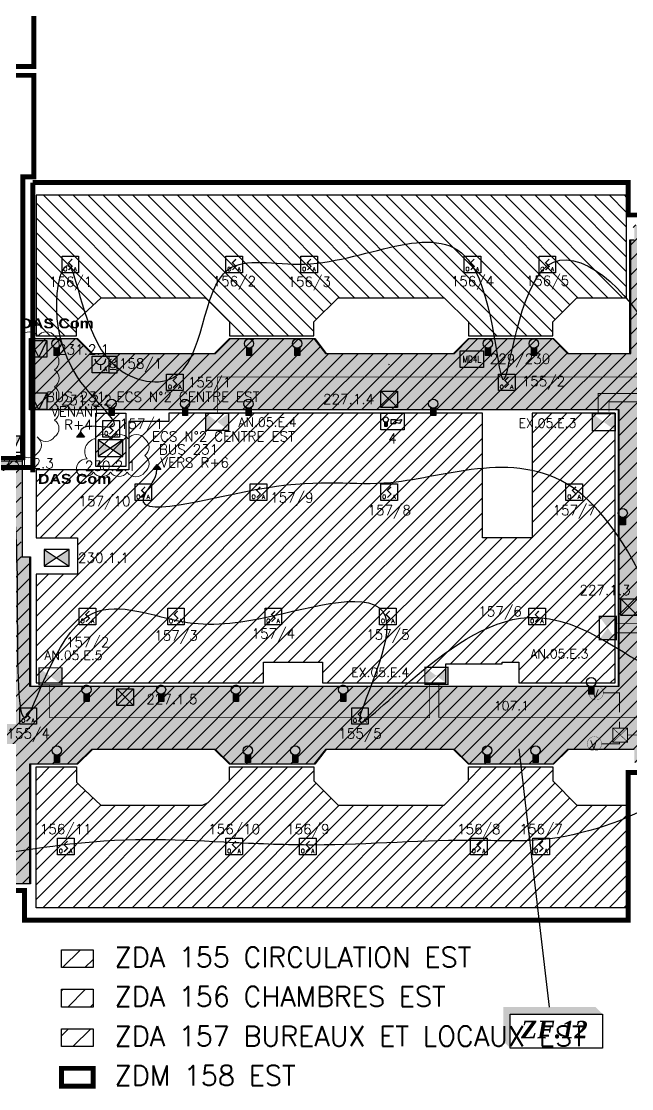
# Model space of a CAD drawing. Header units: millimetres. Extents: x 122.9 to 199.4, y 0.7 to 81.4.
# Drawn here: x 152.77 to 171.17, y 0.68 to 32.84 of the extents above; entities that cross this region are included whole.
import ezdxf
from ezdxf.enums import TextEntityAlignment as Align

# ---------------------------------------------------------------- set-up
doc = ezdxf.new("R2010")
doc.units = ezdxf.units.MM
doc.linetypes.add('CONTINU', pattern=[0])
doc.linetypes.add('SLD', pattern=[0])
for name, color, linetype in [('ATEIS MISE EN SECURITE', 7, 'Continuous'), ('ATEIS ZONES MES', 7, 'Continuous'), ('JCC-ADRESSAGE', 6, 'Continuous'), ('JCC-ALARME GENERALE SELECTIVE', 3, 'Continuous'), ('JCC-CCF', 6, 'Continuous'), ('JCC-DECLENCHEUR MANUEL AVEC ISOLATEUR', 5, 'Continuous'), ('JCC-ELEMENT DEPORTE_4 L DAS', 1, 'Continuous'), ('JCC-FILERIE SDI', 6, 'Continuous'), ('JCC-INDICATEUR ACTION', 1, 'Continuous'), ('JCC-LOCAUX', 4, 'Continuous'), ('JCC-OPTIQUE_A', 1, 'Continuous'), ('JCC-REPETITEUR ALARME', 1, 'Continuous'), ('JCC-UAE-SDI', 7, 'Continuous'), ('JCC-VENTOUSE_PCF', 1, 'Continuous'), ('JCC-ZONING ZDA-ZDM', 5, 'Continuous')]:
    doc.layers.add(name, color=color, linetype=linetype)
doc.layers.add('JCC-MD4L', color=1, linetype='Continuous', lineweight=0)
doc.styles.add('ARIAL', font='')
doc.styles.add('HELVL', font='ROMAND.SHX')
doc.styles.add('LOCAUX', font='romans.shx', dxfattribs={"width": 0.75})
doc.styles.add('ROMANC', font='romanc')
doc.styles.get("Standard").update_dxf_attribs({"font": 'romans.shx'})
doc.styles.add('TEXTE', font='romans.shx')
doc.styles.get('ARIAL').set_extended_font_data('Arial Black')
pattern_1 = [(45, (130.7682, 5.9324), (-0.2245064, 0.2245064), [])]
pattern_2 = [(45, (109.3992, -32.87917), (-0.3367596, 0.3367596), [])]

# ---------------------------------------------------------------- blocks, each defined once
blk = doc.blocks.new('optique_a')
at = {"layer": 'JCC-OPTIQUE_A', "color": 0}
blk.add_lwpolyline([(-2.5, 2.5), (2.5, 2.5), (2.5, -2.5), (-2.5, -2.5)], close=True, dxfattribs=at)
at = {"layer": 'JCC-OPTIQUE_A', "color": 0, "const_width": 0.385}
blk.add_lwpolyline([(0.54, 1.63), (-0.54, 0.54), (0.54, -0.54), (-0.54, -1.63)], dxfattribs=at)
at = {"layer": 'JCC-ADRESSAGE', "style": 'TEXTE'}
blk.add_attdef('ADRESSE', text='', height=3, dxfattribs=at).set_placement((0, 5), align=Align.MIDDLE)
at = {"layer": 'JCC-LOCAUX', "style": 'LOCAUX', "width": 0.85, "flags": 8}
for p in [(0, 13.75), (0, 11.25), (0, 8.75)]:
    blk.add_attdef('PIECE', text='', height=1.75, dxfattribs=at).set_placement(p, align=Align.MIDDLE)
at = {"layer": 'JCC-OPTIQUE_A', "color": 0}
for s, p in [('O', (-1.5, -2)), ('A', (1.5, -2))]:
    blk.add_text(s, height=1.25, dxfattribs=at).set_placement(p, align=Align.CENTER)
blk = doc.blocks.new('alarme générale selective')
at = {"layer": 'JCC-ALARME GENERALE SELECTIVE', "color": 0}
for p, q in [((2.5, -2.5), (-2.5, 2.5)), ((-2.5, -2.5), (2.5, 2.5))]:
    blk.add_line(p, q, dxfattribs=at)
blk.add_lwpolyline([(-2.5, 2.5), (2.5, 2.5), (2.5, -2.5), (-2.5, -2.5)], close=True, dxfattribs=at)
at = {"layer": 'JCC-ADRESSAGE', "style": 'TEXTE'}
blk.add_attdef('ADRESSE', text='', height=3, dxfattribs=at).set_placement((0, 5), align=Align.MIDDLE)
at = {"layer": 'JCC-LOCAUX', "style": 'LOCAUX', "width": 0.85, "flags": 8}
for p in [(0, 13.75), (0, 11.25), (0, 8.75)]:
    blk.add_attdef('PIECE', text='', height=1.75, dxfattribs=at).set_placement(p, align=Align.MIDDLE)
blk = doc.blocks.new('clapet coupe feu_Réarm élect')
at = {"layer": 'JCC-CCF'}
h = blk.add_hatch(color=0, dxfattribs=at)
h.paths.add_polyline_path([(-3.76, 2.5), (-3.76, -2.5), (0, 0)])
h.paths.add_polyline_path([(3.76, 2.5), (0, 0), (3.76, -2.5)])
at = {"layer": 'JCC-CCF', "color": 0}
for p, q in [((3.76, 2.5), (-3.76, -2.5)), ((-3.76, 2.5), (3.76, -2.5))]:
    blk.add_line(p, q, dxfattribs=at)
blk.add_lwpolyline([(3.76, 2.5), (-3.76, 2.5), (-3.76, -2.5), (3.76, -2.5)], close=True, dxfattribs=at)
at = {"layer": 'JCC-ADRESSAGE', "style": 'TEXTE'}
blk.add_attdef('ADRESSE', text='', height=3, dxfattribs=at).set_placement((0, 5), align=Align.MIDDLE)
at = {"layer": 'JCC-LOCAUX', "style": 'LOCAUX', "width": 0.85, "flags": 8}
for p in [(0, 13.75), (0, 11.25), (0, 8.75)]:
    blk.add_attdef('PIECE', text='', height=1.75, dxfattribs=at).set_placement(p, align=Align.MIDDLE)
blk = doc.blocks.new('ventouse PCF')
at = {"layer": 'JCC-VENTOUSE_PCF'}
blk.add_hatch(color=0, dxfattribs=at).paths.add_polyline_path([(0, -2.5), (2.5, 2.5), (-2.5, 2.5)])
at = {"layer": 'JCC-VENTOUSE_PCF', "color": 0}
for p, q in [((0, -2.5), (-2.5, 2.5)), ((2.5, 2.5), (0, -2.5))]:
    blk.add_line(p, q, dxfattribs=at)
blk.add_lwpolyline([(-2.5, 2.5), (2.5, 2.5), (2.5, -2.5), (-2.5, -2.5)], close=True, dxfattribs=at)
at = {"layer": 'JCC-ADRESSAGE', "style": 'TEXTE'}
blk.add_attdef('ADRESSE', text='', height=3, dxfattribs=at).set_placement((0, 5), align=Align.MIDDLE)
at = {"layer": 'JCC-LOCAUX', "style": 'LOCAUX', "width": 0.85, "flags": 8}
for p in [(0, 13.75), (0, 11.25), (0, 8.75)]:
    blk.add_attdef('PIECE', text='', height=1.75, dxfattribs=at).set_placement(p, align=Align.MIDDLE)
blk = doc.blocks.new('déclencheur manuel avec isolateur')
at = {"layer": 'JCC-DECLENCHEUR MANUEL AVEC ISOLATEUR', "color": 0}
for p, q in [((2.5, 2.5), (5.02, 2.5)), ((5.02, -2.5), (5.02, 2.5)), ((0, 0), (0, -1.66)), ((2.5, -2.5), (5.02, -2.5))]:
    blk.add_line(p, q, dxfattribs=at)
blk.add_lwpolyline([(-2.5, 2.5), (2.5, 2.5), (2.5, -2.5), (-2.5, -2.5)], close=True, dxfattribs=at)
blk.add_arc((0, 1.66), 1.66, 180, 0, dxfattribs=at)
at = {"layer": 'JCC-ADRESSAGE', "style": 'TEXTE'}
blk.add_attdef('ADRESSE', text='', height=3, dxfattribs=at).set_placement((0, 5), align=Align.MIDDLE)
at = {"layer": 'JCC-DECLENCHEUR MANUEL AVEC ISOLATEUR', "color": 0}
blk.add_text('ICC', height=1.668, rotation=90, dxfattribs=at).set_placement((3.76, 0), align=Align.MIDDLE_CENTER)
blk.add_text('A', height=1.25, dxfattribs=at).set_placement((1.5, -2), align=Align.CENTER)
at = {"layer": 'JCC-LOCAUX', "style": 'LOCAUX', "width": 0.85, "flags": 8}
for p in [(0, 13.75), (0, 11.25), (0, 8.75)]:
    blk.add_attdef('PIECE', text='', height=1.75, dxfattribs=at).set_placement(p, align=Align.MIDDLE)
blk = doc.blocks.new('indicateur action')
at = {"layer": 'JCC-INDICATEUR ACTION'}
blk.add_hatch(color=0, dxfattribs=at).paths.add_polyline_path([(0.8, -0.05, -0.315344), (-0.8, -0.05), (-0.8, -2.5), (0.8, -2.5)])
at = {"layer": 'JCC-INDICATEUR ACTION', "color": 0}
for p, q in [((-0.8, -0.05), (-0.8, -2.5)), ((0.8, -2.5), (-0.8, -2.5)), ((0.8, -0.05), (0.8, -2.5))]:
    blk.add_line(p, q, dxfattribs=at)
blk.add_circle((0, 1.1), 1.4, dxfattribs=at)
at = {"layer": 'JCC-ADRESSAGE', "style": 'TEXTE'}
blk.add_attdef('ADRESSE', text='', height=3, dxfattribs=at).set_placement((0, 5), align=Align.MIDDLE)
at = {"layer": 'JCC-LOCAUX', "lineweight": 0, "style": 'LOCAUX', "width": 0.75, "flags": 8}
for p in [(0, 13.75), (0, 11.25), (0, 8.75)]:
    blk.add_attdef('PIECE', text='', height=1.75, dxfattribs=at).set_placement(p, align=Align.MIDDLE)
blk = doc.blocks.new('répétiteur alarme')
at = {"layer": 'JCC-REPETITEUR ALARME'}
blk.add_hatch(color=0, dxfattribs=at).paths.add_polyline_path([(-1.6, -0.09, -0.267949), (-2.4, -0.09), (-2.4, -1.4), (-1.6, -1.4)])
at = {"layer": 'JCC-REPETITEUR ALARME', "color": 0}
for p, q in [((0.94, 0.32), (2.8, 0.65)), ((2.8, 0.65), (2.15, -0.53)), ((-2.4, -0.09), (-2.4, -1.4)), ((-2.4, -1.4), (-1.6, -1.4)), ((-1.6, -0.09), (-1.6, -1.4)), ((2.15, -0.53), (0.94, -0.32))]:
    blk.add_line(p, q, dxfattribs=at)
for points in [[(-3.5, 2.5), (3.5, 2.5), (3.5, -2.5), (-3.5, -2.5)], [(-0.34, 0.64), (0.94, 0.64), (0.94, -0.64), (-0.34, -0.64)]]:
    blk.add_lwpolyline(points, close=True, dxfattribs=at)
blk.add_circle((-2, 0.6), 0.8, dxfattribs=at)
at = {"layer": 'JCC-ADRESSAGE', "style": 'TEXTE'}
blk.add_attdef('ADRESSE', text='', height=3, dxfattribs=at).set_placement((0, 5), align=Align.MIDDLE)
at = {"layer": 'JCC-LOCAUX', "style": 'LOCAUX', "width": 0.85, "flags": 8}
for p in [(0, 13.75), (0, 11.25), (0, 8.75)]:
    blk.add_attdef('PIECE', text='', height=1.75, dxfattribs=at).set_placement(p, align=Align.MIDDLE)
blk = doc.blocks.new('MD4L')
at = {"layer": 'JCC-ELEMENT DEPORTE_4 L DAS', "color": 0}
blk.add_lwpolyline([(-3.5, 2.5), (3.5, 2.5), (3.5, -2.5), (-3.5, -2.5)], close=True, dxfattribs=at)
at = {"layer": 'JCC-ADRESSAGE', "style": 'TEXTE'}
blk.add_attdef('ADRESSE', text='', height=3, dxfattribs=at).set_placement((0, 5), align=Align.MIDDLE)
at = {"layer": 'JCC-ELEMENT DEPORTE_4 L DAS', "color": 0, "width": 0.8}
blk.add_text('MD4L', height=2, dxfattribs=at).set_placement((0, 0), align=Align.MIDDLE_CENTER)
blk = doc.blocks.new("VOLETS D'AMENEE D'AIR DESENFUMAGE")
at = {"color": 3, "linetype": 'SLD', "const_width": 0.373}
blk.add_lwpolyline([(0, 5.12), (0, 0), (6.97, 0), (6.97, 5.12)], close=True, dxfattribs=at)
at = {"color": 3, "linetype": 'SLD'}
blk.add_solid([(0, 5.12), (0, 0), (6.97, 0), (6.97, 5.12)], dxfattribs=at)
blk = doc.blocks.new("VOLETS D'EXTRACTION DE DESENFUMAGE")
at = {"color": 1, "linetype": 'SLD', "const_width": 0.373}
blk.add_lwpolyline([(0, 5.12), (0, 0), (6.97, 0), (6.97, 5.12)], close=True, dxfattribs=at)
at = {"color": 1, "linetype": 'SLD'}
blk.add_solid([(0, 5.12), (0, 0), (6.97, 0), (6.97, 5.12)], dxfattribs=at)
blk = doc.blocks.new('BOITE DE RACCORDEMENT PCF')
at = {"color": 3, "linetype": 'Continuous', "const_width": 0.02}
blk.add_lwpolyline([(0, 0.275), (0, 0), (0.292, 0), (0.292, 0.275)], close=True, dxfattribs=at)
at = {"color": 3, "linetype": 'Continuous', "const_width": 0.01}
for points in [[(0.292, 0), (0, 0.275)], [(0.292, 0.275), (0, 0)]]:
    blk.add_lwpolyline(points, dxfattribs=at)
blk = doc.blocks.new('VENTOUSE ELECTROMANETIQUE A RUPTURE')
at = {"color": 4, "linetype": 'Continuous', "const_width": 0.00535}
blk.add_lwpolyline([(-0.142, 0, 1), (0.142, 0, 1)], format="xyb", close=True, dxfattribs=at)
at = {"color": 1, "linetype": 'SLD', "style": 'ROMANC'}
blk.add_text('V', height=0.16, dxfattribs=at).set_placement((-0.077, -0.096))

msp = doc.modelspace()

# ---------------------------------------------------------------- hatches: boundary and pattern name
at = {"layer": 'ATEIS ZONES MES'}
h = msp.add_hatch(dxfattribs=at)
h.set_pattern_fill('DOTS', color=3, scale=0.1, style=0)
h.set_pattern_definition([(0, (75.34654, 5.93238), (0.079375, 0.15875), [0, -0.15875])])
h.paths.add_polyline_path([(172.845, 24.077), (172.775, 24.077), (172.775, 16.716), (175.139, 16.717), (175.139, 15.037), (175.139, 15.007), (174.979, 15.007), (174.515, 14.507), (172.845, 14.507), (172.845, 10.507), (171.245, 10.507), (171.245, 10.907), (169.265, 10.907), (168.815, 10.457), (166.275, 10.457), (165.825, 10.907), (161.965, 10.907), (161.615, 10.457), (159.076, 10.457), (158.626, 10.907), (154.915, 10.907), (154.465, 10.457), (153.045, 10.457), (153.045, 6.857), (151.17, 6.857), (151.17, 7.912), (150.72, 8.362), (150.72, 9.582), (151.17, 10.032), (151.17, 11.507), (150.72, 11.962), (150.72, 14.502), (151.17, 14.952), (151.17, 17.057), (151.055, 17.057), (151.055, 19.598), (152.795, 19.598), (152.795, 16.707), (153.045, 16.707), (153.045, 12.807), (170.795, 12.807), (170.795, 21.132), (153.045, 21.132), (153.045, 23.283), (154.465, 23.283), (154.915, 22.833), (158.626, 22.833), (159.076, 23.283), (161.615, 23.283), (161.965, 22.833), (165.825, 22.833), (166.275, 23.283), (168.815, 23.283), (169.265, 22.833), (171.145, 22.833), (171.145, 26.257), (171.245, 26.257), (171.245, 26.707), (172.845, 26.707)])
at = {"layer": 'JCC-FILERIE SDI'}
for points in [[(154.555, 20.466), (154.437, 20.31), (154.673, 20.31)], [(156.858, 19.491), (156.74, 19.335), (156.976, 19.335)]]:
    msp.add_hatch(color=5, dxfattribs=at).paths.add_polyline_path(points)
at = {"layer": 'JCC-ZONING ZDA-ZDM'}
h = msp.add_hatch(dxfattribs=at)
h.set_pattern_fill('ANSI31', color=174, scale=0.1, angle=180, style=0)
h.set_pattern_definition([(315, (130.7837, 27.8074), (-0.2245064, -0.2245064), [])])
h.paths.add_polyline_path([(153.278, 23.363), (154.438, 23.363), (154.438, 23.82), (154.52, 23.902), (155.184, 24.513), (158.318, 24.513), (158.401, 24.43), (159.048, 23.783), (159.048, 23.363), (161.588, 23.363), (161.588, 23.783), (162.318, 24.513), (165.518, 24.513), (166.248, 23.783), (166.248, 23.363), (168.788, 23.363), (168.788, 23.783), (169.518, 24.513), (171.018, 24.513), (171.018, 27.602), (153.218, 27.602), (153.218, 23.363)])
h = msp.add_hatch(dxfattribs=at)
h.set_pattern_fill('ANSI31', color=11, scale=0.1, style=0)
h.set_pattern_definition(pattern_1)
h.paths.add_polyline_path([(172.818, 24.077), (172.748, 24.077), (172.748, 16.716), (175.112, 16.717), (175.112, 15.037), (175.112, 15.007), (174.952, 15.007), (174.488, 14.507), (172.818, 14.507), (172.818, 10.507), (171.218, 10.507), (171.218, 10.907), (169.238, 10.907), (168.788, 10.457), (166.248, 10.457), (165.798, 10.907), (161.938, 10.907), (161.588, 10.457), (159.048, 10.457), (158.598, 10.907), (154.888, 10.907), (154.438, 10.457), (153.018, 10.457), (153.018, 6.857), (151.143, 6.857), (151.143, 7.912), (150.693, 8.362), (150.693, 9.582), (151.143, 10.032), (151.143, 11.507), (150.693, 11.962), (150.693, 14.502), (151.143, 14.952), (151.143, 17.057), (151.028, 17.057), (151.028, 19.598), (152.768, 19.598), (152.768, 16.707), (153.018, 16.707), (153.018, 12.807), (170.768, 12.807), (170.768, 21.132), (153.018, 21.132), (153.018, 23.283), (154.438, 23.283), (154.888, 22.833), (158.598, 22.833), (159.048, 23.283), (161.588, 23.283), (161.938, 22.833), (165.798, 22.833), (166.248, 23.283), (168.788, 23.283), (169.238, 22.833), (171.118, 22.833), (171.118, 26.257), (171.218, 26.257), (171.218, 26.707), (172.818, 26.707)])
h = msp.add_hatch(dxfattribs=at)
h.set_pattern_fill('ANSI31', color=3, scale=0.1, style=0)
h.set_pattern_definition(pattern_1)
h.paths.add_polyline_path([(153.218, 12.907), (160.068, 12.907), (160.068, 13.532), (161.848, 13.532), (161.848, 12.907), (165.568, 12.907), (165.568, 13.487), (167.268, 13.487), (167.268, 13.532), (167.768, 13.532), (167.768, 12.907), (170.668, 12.907), (170.668, 21.032), (168.168, 21.032), (168.168, 17.282), (166.668, 17.282), (166.668, 21.032), (157.218, 21.032), (157.218, 20.782), (156.018, 20.782), (156.018, 19.332), (153.218, 19.332), (153.218, 17.282), (154.468, 17.282), (154.468, 17.182), (154.468, 16.182), (153.218, 16.182)])
h = msp.add_hatch(dxfattribs=at)
h.set_pattern_fill('ANSI31', color=3, scale=0.1, style=0)
h.set_pattern_definition(pattern_1)
h.paths.add_polyline_path([(155.918, 21.032), (155.918, 19.432), (155.018, 19.432), (155.018, 21.032)])
h = msp.add_hatch(dxfattribs=at)
h.set_pattern_fill('ANSI31', color=174, scale=0.1, style=0)
h.set_pattern_definition(pattern_1)
h.paths.add_polyline_path([(153.262, 10.377), (154.438, 10.377), (154.438, 9.92), (154.52, 9.838), (155.168, 9.227), (158.238, 9.227), (158.401, 9.309), (159.048, 9.957), (159.048, 10.377), (161.588, 10.377), (161.588, 9.957), (162.318, 9.227), (165.518, 9.227), (166.248, 9.957), (166.248, 10.377), (168.788, 10.377), (168.788, 9.957), (169.518, 9.227), (171.018, 9.227), (171.019, 6.137), (153.218, 6.137), (153.218, 10.377)])
h = msp.add_hatch(dxfattribs=at)
h.set_pattern_fill('ANSI31', color=11, scale=0.15, style=0)
h.set_pattern_definition(pattern_2)
h.paths.add_polyline_path([(153.988, 4.867), (154.934, 4.867), (154.934, 4.33), (153.988, 4.33)])
h = msp.add_hatch(dxfattribs=at)
h.set_pattern_fill('ANSI31', color=184, scale=0.15, style=0)
h.set_pattern_definition(pattern_2)
h.paths.add_polyline_path([(153.988, 3.677), (154.934, 3.677), (154.934, 3.139), (153.988, 3.139)])
h = msp.add_hatch(dxfattribs=at)
h.set_pattern_fill('ANSI31', color=3, scale=0.15, style=0)
h.set_pattern_definition(pattern_2)
h.paths.add_polyline_path([(153.988, 2.486), (154.934, 2.486), (154.934, 1.949), (153.988, 1.949)])

# ---------------------------------------------------------------- linework, layer by layer
at = {"layer": 'ATEIS MISE EN SECURITE', "color": 3, "linetype": 'CONTINU', "const_width": 0.025}
for points in [[(158.681, 21.044), (158.681, 22.125), (172.357, 22.125), (172.357, 23.785), (174.836, 23.785)], [(170.157, 21.058), (170.157, 21.629), (172.631, 21.629), (172.631, 23.562), (174.787, 23.562)], [(172.235, 16.146), (171.692, 16.146), (171.692, 21.38), (170.487, 21.38), (170.487, 21.077)], [(183.559, 16.167), (183.559, 15.754), (171.879, 15.754), (171.879, 14.704), (170.736, 14.704)], [(170.723, 14.418), (171.879, 14.418), (171.879, 11.873), (165.356, 11.873), (165.356, 12.847)], [(165.082, 12.865), (165.082, 11.864), (153.629, 11.864), (153.629, 12.856)]]:
    msp.add_lwpolyline(points, dxfattribs=at)
at = {"layer": 'ATEIS MISE EN SECURITE', "color": 6, "linetype": 'CONTINU', "const_width": 0.025}
for points in [[(171.049, 11.338), (172.345, 11.338), (172.345, 15.417), (175.155, 15.417)], [(170.313, 12.61), (170.803, 12.61), (170.803, 12.021)], [(170.803, 11.738), (170.803, 11.548)], [(170.264, 11.074), (170.803, 11.074), (170.803, 11.128)]]:
    msp.add_lwpolyline(points, dxfattribs=at)
at = {"layer": 'ATEIS ZONES MES', "color": 3}
msp.add_line((168.691, 3.142), (167.775, 10.925), dxfattribs=at)
for points in [[(151.055, 19.598), (152.795, 19.598), (152.795, 16.707), (153.045, 16.707), (153.045, 12.807), (170.795, 12.807), (170.795, 21.132), (153.045, 21.132), (153.045, 23.283), (154.465, 23.283), (154.915, 22.833), (158.626, 22.833), (159.076, 23.283), (161.615, 23.283), (161.965, 22.833), (165.825, 22.833), (166.275, 23.283), (168.815, 23.283), (169.265, 22.833), (171.145, 22.833), (171.145, 26.257), (171.245, 26.257)], [(171.245, 10.907), (169.265, 10.907), (168.815, 10.457), (166.275, 10.457), (165.825, 10.907), (161.965, 10.907), (161.615, 10.457), (159.076, 10.457), (158.626, 10.907), (154.915, 10.907), (154.465, 10.457), (153.045, 10.457), (153.045, 6.857), (151.17, 6.857)]]:
    msp.add_lwpolyline(points, dxfattribs=at)
at = {"layer": 'ATEIS ZONES MES', "color": 3, "linetype": 'CONTINU'}
msp.add_lwpolyline([(167.51, 1.903), (167.511, 2.927), (170.29, 2.926), (170.29, 1.902)], close=True, dxfattribs=at)
for points in [[(167.301, 3.142), (167.3, 2.113), (167.511, 2.932)], [(167.3, 2.113), (167.51, 1.903), (167.511, 2.932)], [(170.08, 3.141), (167.301, 3.142), (167.511, 2.932)], [(167.511, 2.932), (170.29, 2.931), (170.08, 3.141)]]:
    msp.add_solid(points, dxfattribs=at)
at = {"layer": 'JCC-CCF', "lineweight": 0}
msp.add_lwpolyline([(152.773, 23.356, -0.520567), (153.275, 23.356, -0.520567), (153.777, 23.356, -0.520567), (153.777, 22.844, -0.520567), (153.777, 22.342, -0.520567), (153.777, 21.831, -0.520567), (153.777, 21.329, -0.520567), (153.777, 20.827, -0.520567), (153.777, 20.325, -0.520567), (153.248, 20.325, -0.520567), (153.248, 19.823, -0.520567), (152.745, 19.823, -0.520567)], format="xyb", dxfattribs=at)
msp.add_lwpolyline([(154.985, 20.266, -0.520567), (155.488, 20.266, -0.520567), (155.99, 20.266, -0.520567), (156.493, 20.266, -0.520567), (156.493, 19.76, -0.520567), (156.493, 19.257, -0.520567), (155.965, 19.257, -0.520567), (155.462, 19.257, -0.520567), (154.952, 19.257, -0.520567), (154.449, 19.257, -0.520567), (154.754, 19.657, -0.520567)], format="xyb", close=True, dxfattribs=at)
at = {"layer": 'JCC-FILERIE SDI', "color": 5}
for p, q in [((154.555, 20.466), (154.437, 20.31)), ((154.555, 20.466), (154.437, 20.31)), ((154.673, 20.31), (154.437, 20.31)), ((154.673, 20.31), (154.437, 20.31)), ((154.555, 20.466), (154.673, 20.31)), ((154.555, 20.466), (154.673, 20.31)), ((156.858, 19.491), (156.74, 19.335)), ((156.858, 19.491), (156.74, 19.335)), ((156.976, 19.335), (156.74, 19.335)), ((156.976, 19.335), (156.74, 19.335)), ((156.858, 19.491), (156.976, 19.335)), ((156.858, 19.491), (156.976, 19.335))]:
    msp.add_line(p, q, dxfattribs=at)
at = {"layer": 'JCC-FILERIE SDI', "color": 5, "start_tangent": (0, 1), "end_tangent": (0, 1)}
msp.add_spline([(154.555, 20.466), (155.429, 20.619), (154.466, 22.124), (154.187, 25.483), (155.486, 22.564), (157.34, 22.101), (159.01, 25.367), (161.305, 25.53), (166.336, 25.53), (167.309, 22.054), (168.631, 25.483), (171.761, 23.352), (172.181, 19.474), (173.109, 16.485), (174.293, 11.987), (168.473, 8.187), (166.572, 8.164), (161.588, 8.025), (159.177, 8.094), (154.238, 8.048), (147.183, 8.302), (147.183, 11.94), (147.276, 14.651), (150.197, 15.832), (152.307, 18.636), (152.91, 11.87), (154.788, 14.929), (157.454, 14.79), (160.12, 14.882), (163.737, 14.929), (162.972, 11.87), (168.049, 14.882), (171.92, 13.4), (169.54, 18.686), (163.906, 18.941), (160.15, 18.779), (156.505, 18.601), (156.858, 19.335)], degree=3, dxfattribs=at)
at = {"layer": 'JCC-ZONING ZDA-ZDM', "const_width": 0.15}
msp.add_lwpolyline([(137.843, 56.679), (137.843, 53.132), (129.468, 53.132), (129.468, 38.532), (130.743, 38.532), (130.743, 31.533), (131.668, 31.533), (131.668, 31.533), (131.668, 31.533), (131.668, 31.533), (131.668, 31.533), (131.668, 31.533), (136.294, 31.533), (136.294, 30.845), (138.046, 30.845), (138.046, 31.111), (138.046, 31.312), (145.718, 31.306), (145.718, 31.482), (153.148, 31.482), (153.148, 53.052), (149.208, 53.052), (149.207, 53.152)], dxfattribs=at)
at = {"layer": 'JCC-ZONING ZDA-ZDM', "color": 17, "const_width": 0.15}
msp.add_lwpolyline([(152.968, 31.215), (153.148, 31.215), (153.148, 28.157), (152.818, 28.157), (152.818, 19.698), (150.789, 19.694), (150.789, 17.057), (130.743, 17.057), (130.743, 31.232), (136.028, 31.232), (136.028, 30.573), (138.336, 30.573), (138.336, 31), (145.812, 30.99), (145.854, 30.99), (145.854, 31.215), (153.148, 31.215)], dxfattribs=at)
at = {"layer": 'JCC-ZONING ZDA-ZDM', "color": 1, "const_width": 0.15}
for points in [[(153.118, 27.982), (153.118, 19.25), (153.118, 19.401), (151.068, 19.401)], [(151.218, 6.657), (152.868, 6.657), (152.868, 5.757), (171.068, 5.757), (171.068, 10.207), (172.718, 10.207), (172.718, 14.407), (172.718, 14.47), (174.318, 14.47), (174.847, 15.007), (174.989, 15.007), (174.989, 16.797), (172.818, 16.797), (172.778, 16.797), (172.778, 27.007), (171.068, 27.007), (171.068, 27.982), (153.418, 27.982), (153.118, 27.982)]]:
    msp.add_lwpolyline(points, dxfattribs=at)
at = {"layer": 'JCC-ZONING ZDA-ZDM', "color": 174}
for points in [[(153.278, 23.363), (154.438, 23.363), (154.438, 23.82), (154.52, 23.902), (155.184, 24.513), (158.318, 24.513), (158.401, 24.43), (159.048, 23.783), (159.048, 23.363), (161.588, 23.363), (161.588, 23.783), (162.318, 24.513), (165.518, 24.513), (166.248, 23.783), (166.248, 23.363), (168.788, 23.363), (168.788, 23.783), (169.518, 24.513), (171.018, 24.513), (171.018, 27.602), (153.218, 27.602), (153.218, 23.363), (153.278, 23.363)], [(153.262, 10.377), (154.438, 10.377), (154.438, 9.92), (154.52, 9.838), (155.168, 9.227), (158.238, 9.227), (158.401, 9.309), (159.048, 9.957), (159.048, 10.377), (161.588, 10.377), (161.588, 9.957), (162.318, 9.227), (165.518, 9.227), (166.248, 9.957), (166.248, 10.377), (168.788, 10.377), (168.788, 9.957), (169.518, 9.227), (171.018, 9.227), (171.019, 6.137), (153.218, 6.137), (153.218, 10.377), (153.262, 10.377)]]:
    msp.add_lwpolyline(points, dxfattribs=at)
at = {"layer": 'JCC-ZONING ZDA-ZDM', "color": 11}
for points in [[(152.768, 16.707), (153.018, 16.707), (153.018, 12.807), (170.768, 12.807), (170.768, 21.132), (153.018, 21.132), (153.018, 23.283), (154.438, 23.283), (154.888, 22.833), (158.598, 22.833), (159.048, 23.283), (161.588, 23.283), (161.938, 22.833), (165.798, 22.833), (166.248, 23.283), (168.788, 23.283), (169.238, 22.833), (171.118, 22.833), (171.118, 26.257), (171.218, 26.257)], [(171.218, 10.907), (169.238, 10.907), (168.788, 10.457), (166.248, 10.457), (165.798, 10.907), (161.938, 10.907), (161.588, 10.457), (159.048, 10.457), (158.598, 10.907), (154.888, 10.907), (154.438, 10.457), (153.018, 10.457), (153.018, 6.857), (151.143, 6.857)]]:
    msp.add_lwpolyline(points, dxfattribs=at)
at = {"layer": 'JCC-ZONING ZDA-ZDM', "color": 3}
for points in [[(153.218, 12.907), (160.068, 12.907), (160.068, 13.532), (161.848, 13.532), (161.848, 12.907), (165.568, 12.907), (165.568, 13.487), (167.268, 13.487), (167.268, 13.532), (167.768, 13.532), (167.768, 12.907), (170.668, 12.907), (170.668, 21.032), (168.168, 21.032), (168.168, 17.282), (166.668, 17.282), (166.668, 21.032), (157.218, 21.032), (157.218, 20.782), (156.018, 20.782), (156.018, 19.332), (153.218, 19.332), (153.218, 17.282), (154.468, 17.282), (154.468, 17.182), (154.468, 16.182), (153.218, 16.182)], [(153.988, 2.486), (154.934, 2.486), (154.934, 1.949), (153.988, 1.949)]]:
    msp.add_lwpolyline(points, close=True, dxfattribs=at)
msp.add_lwpolyline([(155.918, 21.032), (155.918, 19.432), (155.018, 19.432), (155.018, 21.032), (155.918, 21.032)], dxfattribs=at)
at = {"layer": 'JCC-ZONING ZDA-ZDM', "color": 11}
msp.add_lwpolyline([(153.988, 4.867), (154.934, 4.867), (154.934, 4.33), (153.988, 4.33)], close=True, dxfattribs=at)
at = {"layer": 'JCC-ZONING ZDA-ZDM', "color": 184}
msp.add_lwpolyline([(153.988, 3.677), (154.934, 3.677), (154.934, 3.139), (153.988, 3.139)], close=True, dxfattribs=at)
at = {"layer": 'JCC-ZONING ZDA-ZDM', "color": 1, "const_width": 0.15}
msp.add_lwpolyline([(153.988, 1.296), (154.934, 1.296), (154.934, 0.759), (153.988, 0.759)], close=True, dxfattribs=at)

# ---------------------------------------------------------------- block references
at = {"layer": 'ATEIS MISE EN SECURITE', "linetype": 'Continuous', "xscale": 0.1, "yscale": 0.1, "zscale": 0.1}
for p, rotation in [((159.025, 21.033), 180), ((170.193, 14.912), 270), ((154, 13.362), 180)]:
    msp.add_blockref("VOLETS D'AMENEE D'AIR DESENFUMAGE", p, dxfattribs=dict(at, rotation=rotation))
at = {"layer": 'ATEIS MISE EN SECURITE', "linetype": 'Continuous'}
for name, p, xscale, yscale, zscale in [("VOLETS D'EXTRACTION DE DESENFUMAGE", (169.982, 20.511), 0.1, 0.1, 0.1), ("VOLETS D'EXTRACTION DE DESENFUMAGE", (164.934, 12.867), 0.1, 0.1, 0.1), ('VENTOUSE ELECTROMANETIQUE A RUPTURE', (170.096, 12.61), 1.5274875, 1.5274875, 1.5274875), ('VENTOUSE ELECTROMANETIQUE A RUPTURE', (170.047, 11.074), 1.5274875, 1.5274875, 1.5274875), ('BOITE DE RACCORDEMENT PCF', (170.602, 11.128), 1.5274875, 1.5274875, 1.5274875)]:
    msp.add_blockref(name, p, dxfattribs=dict(at, xscale=xscale, yscale=yscale, zscale=zscale))
at = {"layer": 'JCC-ALARME GENERALE SELECTIVE', "lineweight": 0}
ref = msp.add_blockref('alarme générale selective', (163.858, 21.454), dxfattribs=dict(at, xscale=0.1000000000000014, yscale=0.1000000000000014))
ref.add_attrib('PIECE', '.', dxfattribs={"layer": 'JCC-LOCAUX', "height": 0.175, "style": 'LOCAUX', "width": 0.85, "flags": 8}).set_placement((163.858, 22.579), align=Align.MIDDLE)
ref.add_attrib('ADRESSE', '227.1.4', dxfattribs={"layer": 'JCC-ADRESSAGE', "height": 0.3, "style": 'TEXTE'}).set_placement((162.637, 21.461), align=Align.MIDDLE)
ref = msp.add_blockref('alarme générale selective', (171.095, 15.193), dxfattribs=dict(at, xscale=0.1000000000000014, yscale=0.1000000000000014))
ref.add_attrib('ADRESSE', '227.1.3', dxfattribs={"layer": 'JCC-ADRESSAGE', "height": 0.3, "style": 'TEXTE'}).set_placement((170.366, 15.705), align=Align.MIDDLE)
ref = msp.add_blockref('alarme générale selective', (155.906, 12.479), dxfattribs=dict(at, xscale=0.1000000000000014, yscale=0.1000000000000014))
ref.add_attrib('ADRESSE', '227.1.5', dxfattribs={"layer": 'JCC-ADRESSAGE', "height": 0.3, "style": 'TEXTE'}).set_placement((157.312, 12.421), align=Align.MIDDLE)
at = {"layer": 'JCC-CCF', "lineweight": 0}
ref = msp.add_blockref('clapet coupe feu_Réarm élect', (155.46, 19.984), dxfattribs=dict(at, xscale=0.09999999999999432, yscale=0.09999999999999432))
ref.add_attrib('ADRESSE', '230.2.1', dxfattribs={"layer": 'JCC-ADRESSAGE', "height": 0.3, "style": 'TEXTE'}).set_placement((155.46, 19.446), align=Align.MIDDLE)
ref = msp.add_blockref('clapet coupe feu_Réarm élect', (153.839, 16.675), dxfattribs=dict(at, xscale=0.09999999999999432, yscale=0.09999999999999432))
ref.add_attrib('ADRESSE', '230.1.1', dxfattribs={"layer": 'JCC-ADRESSAGE', "height": 0.3, "style": 'TEXTE'}).set_placement((155.25, 16.678), align=Align.MIDDLE)
at = {"layer": 'JCC-DECLENCHEUR MANUEL AVEC ISOLATEUR'}
ref = msp.add_blockref('déclencheur manuel avec isolateur', (155.159, 22.504), dxfattribs=dict(at, xscale=0.1000000000000014, yscale=0.1000000000000014))
ref.add_attrib('ADRESSE', '158/1', dxfattribs={"layer": 'JCC-ADRESSAGE', "height": 0.3, "style": 'TEXTE'}).set_placement((156.368, 22.508), align=Align.MIDDLE)
at = {"layer": 'JCC-INDICATEUR ACTION', "lineweight": 0, "xscale": 0.1000000000000014, "yscale": 0.1000000000000014}
for p in [(153.831, 23.024), (159.635, 23.024), (161.084, 23.024), (166.837, 23.024), (168.219, 23.024), (155.493, 21.212), (157.706, 21.212), (159.622, 21.212), (165.188, 21.212), (170.899, 17.918), (169.95, 12.822), (154.735, 12.596), (156.984, 12.596), (159.24, 12.596), (162.471, 12.596), (153.843, 10.763), (159.602, 10.763), (161.029, 10.763), (166.815, 10.763), (168.272, 10.763)]:
    msp.add_blockref('indicateur action', p, dxfattribs=at)
at = {"layer": 'JCC-MD4L', "lineweight": 0}
ref = msp.add_blockref('MD4L', (166.354, 22.662), dxfattribs=dict(at, xscale=0.1000000000000014, yscale=0.1000000000000014))
ref.add_attrib('ADRESSE', '229/230', dxfattribs={"layer": 'JCC-ADRESSAGE', "height": 0.3, "style": 'TEXTE'}).set_placement((167.803, 22.648), align=Align.MIDDLE)
at = {"layer": 'JCC-OPTIQUE_A', "lineweight": 0}
ref = msp.add_blockref('optique_a', (154.25, 25.515), dxfattribs=dict(at, xscale=0.1000000000000014, yscale=0.1000000000000014))
ref.add_attrib('ADRESSE', '156/1', dxfattribs={"layer": 'JCC-ADRESSAGE', "height": 0.3, "style": 'TEXTE'}).set_placement((154.258, 24.973), align=Align.MIDDLE)
ref = msp.add_blockref('optique_a', (159.191, 25.515), dxfattribs=dict(at, xscale=0.1000000000000014, yscale=0.1000000000000014))
ref.add_attrib('ADRESSE', '156/2', dxfattribs={"layer": 'JCC-ADRESSAGE', "height": 0.3, "style": 'TEXTE'}).set_placement((159.192, 24.989), align=Align.MIDDLE)
ref = msp.add_blockref('optique_a', (161.449, 25.515), dxfattribs=dict(at, xscale=0.1000000000000014, yscale=0.1000000000000014))
ref.add_attrib('ADRESSE', '156/3', dxfattribs={"layer": 'JCC-ADRESSAGE', "height": 0.3, "style": 'TEXTE'}).set_placement((161.449, 24.973), align=Align.MIDDLE)
ref = msp.add_blockref('optique_a', (166.37, 25.515), dxfattribs=dict(at, xscale=0.1000000000000014, yscale=0.1000000000000014))
ref.add_attrib('ADRESSE', '156/4', dxfattribs={"layer": 'JCC-ADRESSAGE', "height": 0.3, "style": 'TEXTE'}).set_placement((166.37, 24.989), align=Align.MIDDLE)
ref = msp.add_blockref('optique_a', (168.628, 25.515), dxfattribs=dict(at, xscale=0.1000000000000014, yscale=0.1000000000000014))
ref.add_attrib('ADRESSE', '156/5', dxfattribs={"layer": 'JCC-ADRESSAGE', "height": 0.3, "style": 'TEXTE'}).set_placement((168.628, 25.004), align=Align.MIDDLE)
ref = msp.add_blockref('optique_a', (157.403, 21.965), dxfattribs=dict(at, xscale=0.09999999999999432, yscale=0.09999999999999432))
ref.add_attrib('ADRESSE', '155/1', dxfattribs={"layer": 'JCC-ADRESSAGE', "height": 0.3, "style": 'TEXTE'}).set_placement((158.446, 21.945), align=Align.MIDDLE)
ref = msp.add_blockref('optique_a', (167.403, 21.965), dxfattribs=dict(at, xscale=0.09999999999999432, yscale=0.09999999999999432))
ref.add_attrib('ADRESSE', '155/2', dxfattribs={"layer": 'JCC-ADRESSAGE', "height": 0.3, "style": 'TEXTE'}).set_placement((168.51, 21.975), align=Align.MIDDLE)
ref = msp.add_blockref('optique_a', (155.483, 20.565), dxfattribs=dict(at, xscale=0.1000000000000014, yscale=0.1000000000000014))
ref.add_attrib('ADRESSE', '157/1', dxfattribs={"layer": 'JCC-ADRESSAGE', "height": 0.3, "style": 'TEXTE'}).set_placement((156.394, 20.695), align=Align.MIDDLE)
ref = msp.add_blockref('optique_a', (156.45, 18.655), dxfattribs=dict(at, xscale=0.1000000000000014, yscale=0.1000000000000014))
ref.add_attrib('ADRESSE', '157/10', dxfattribs={"layer": 'JCC-ADRESSAGE', "height": 0.3, "style": 'TEXTE'}).set_placement((155.28, 18.363), align=Align.MIDDLE)
ref = msp.add_blockref('optique_a', (159.924, 18.655), dxfattribs=dict(at, xscale=0.1000000000000014, yscale=0.1000000000000014))
ref.add_attrib('ADRESSE', '157/9', dxfattribs={"layer": 'JCC-ADRESSAGE', "height": 0.3, "style": 'TEXTE'}).set_placement((160.929, 18.47), align=Align.MIDDLE)
ref = msp.add_blockref('optique_a', (163.861, 18.655), dxfattribs=dict(at, xscale=0.1000000000000014, yscale=0.1000000000000014))
ref.add_attrib('ADRESSE', '157/8', dxfattribs={"layer": 'JCC-ADRESSAGE', "height": 0.3, "style": 'TEXTE'}).set_placement((163.861, 18.089), align=Align.MIDDLE)
ref = msp.add_blockref('optique_a', (169.439, 18.655), dxfattribs=dict(at, xscale=0.1000000000000014, yscale=0.1000000000000014))
ref.add_attrib('ADRESSE', '157/7', dxfattribs={"layer": 'JCC-ADRESSAGE', "height": 0.3, "style": 'TEXTE'}).set_placement((169.439, 18.089), align=Align.MIDDLE)
ref = msp.add_blockref('optique_a', (154.771, 14.913), dxfattribs=dict(at, xscale=0.1000000000000014, yscale=0.1000000000000014))
ref.add_attrib('ADRESSE', '157/2', dxfattribs={"layer": 'JCC-ADRESSAGE', "height": 0.3, "style": 'TEXTE'}).set_placement((154.771, 14.115), align=Align.MIDDLE)
ref = msp.add_blockref('optique_a', (157.434, 14.913), dxfattribs=dict(at, xscale=0.1000000000000014, yscale=0.1000000000000014))
ref.add_attrib('ADRESSE', '157/3', dxfattribs={"layer": 'JCC-ADRESSAGE', "height": 0.3, "style": 'TEXTE'}).set_placement((157.434, 14.313), align=Align.MIDDLE)
ref = msp.add_blockref('optique_a', (160.368, 14.913), dxfattribs=dict(at, xscale=0.1000000000000014, yscale=0.1000000000000014))
ref.add_attrib('ADRESSE', '157/4', dxfattribs={"layer": 'JCC-ADRESSAGE', "height": 0.3, "style": 'TEXTE'}).set_placement((160.368, 14.374), align=Align.MIDDLE)
ref = msp.add_blockref('optique_a', (163.823, 14.913), dxfattribs=dict(at, xscale=0.1000000000000014, yscale=0.1000000000000014))
ref.add_attrib('ADRESSE', '157/5', dxfattribs={"layer": 'JCC-ADRESSAGE', "height": 0.3, "style": 'TEXTE'}).set_placement((163.823, 14.343), align=Align.MIDDLE)
ref = msp.add_blockref('optique_a', (168.319, 14.913), dxfattribs=dict(at, xscale=0.1000000000000014, yscale=0.1000000000000014))
ref.add_attrib('ADRESSE', '157/6', dxfattribs={"layer": 'JCC-ADRESSAGE', "height": 0.3, "style": 'TEXTE'}).set_placement((167.202, 15.043), align=Align.MIDDLE)
ref = msp.add_blockref('optique_a', (152.981, 11.912), dxfattribs=dict(at, xscale=0.09999999999999432, yscale=0.09999999999999432))
ref.add_attrib('ADRESSE', '155/4', dxfattribs={"layer": 'JCC-ADRESSAGE', "height": 0.3, "style": 'TEXTE'}).set_placement((152.981, 11.361), align=Align.MIDDLE)
ref = msp.add_blockref('optique_a', (162.981, 11.912), dxfattribs=dict(at, xscale=0.09999999999999432, yscale=0.09999999999999432))
ref.add_attrib('ADRESSE', '155/5', dxfattribs={"layer": 'JCC-ADRESSAGE', "height": 0.3, "style": 'TEXTE'}).set_placement((162.981, 11.361), align=Align.MIDDLE)
at = {"layer": 'JCC-OPTIQUE_A', "lineweight": 0, "xscale": 0.1000000000000014, "yscale": 0.1000000000000014}
for p, values in [((154.113, 7.981), {'ADRESSE': '156/11'}), ((159.189, 7.981), {'ADRESSE': '156/10'}), ((161.408, 7.981), {'ADRESSE': '156/9'}), ((166.561, 7.981), {'ADRESSE': '156/8'}), ((168.441, 7.981), {'ADRESSE': '156/7'})]:
    msp.add_blockref('optique_a', p, dxfattribs=at).add_auto_attribs(values)
at = {"layer": 'JCC-REPETITEUR ALARME'}
ref = msp.add_blockref('répétiteur alarme', (163.958, 20.782), dxfattribs=dict(at, xscale=0.09999999999999432, yscale=0.09999999999999432, zscale=0.09999999999999432))
ref.add_attrib('ADRESSE', '4', dxfattribs={"layer": 'JCC-ADRESSAGE', "height": 0.3, "style": 'TEXTE'}).set_placement((163.958, 20.273), align=Align.MIDDLE)
at = {"layer": 'JCC-VENTOUSE_PCF', "lineweight": 0}
ref = msp.add_blockref('ventouse PCF', (153.296, 22.972), dxfattribs=dict(at, xscale=0.1000000000000014, yscale=0.1000000000000014))
ref.add_attrib('ADRESSE', '231.2.1', dxfattribs={"layer": 'JCC-ADRESSAGE', "height": 0.3, "style": 'TEXTE'}).set_placement((154.652, 22.954), align=Align.MIDDLE)
ref = msp.add_blockref('ventouse PCF', (153.296, 21.395), dxfattribs=dict(at, xscale=0.1000000000000014, yscale=0.1000000000000014))
ref.add_attrib('ADRESSE', '231.2.2', dxfattribs={"layer": 'JCC-ADRESSAGE', "height": 0.3, "style": 'TEXTE'}).set_placement((154.732, 21.427), align=Align.MIDDLE)
ref = msp.add_blockref('ventouse PCF', (152.502, 20.1), dxfattribs=dict(at, xscale=0.1000000000000014, yscale=0.1000000000000014))
ref.add_attrib('ADRESSE', '231.2.3', dxfattribs={"layer": 'JCC-ADRESSAGE', "height": 0.3, "style": 'TEXTE'}).set_placement((152.981, 19.52), align=Align.MIDDLE)

# ---------------------------------------------------------------- texts
at = {"layer": 'ATEIS MISE EN SECURITE', "color": 0, "style": 'HELVL'}
for s, p in [('AN.05.E.4', (159.316, 20.627)), ('EX.05.E.3', (167.76, 20.598)), ('AN.05.E.5', (153.466, 13.602)), ('AN.05.E.3', (168.113, 13.648)), ('EX.05.E.4', (162.719, 13.088)), ('107.1', (167.016, 12.085))]:
    msp.add_text(s, height=0.2749, dxfattribs=at).set_placement(p)
at = {"layer": 'ATEIS ZONES MES', "insert": (167.836, 2.728), "char_height": 0.525, "width": 10.93839, "attachment_point": 1, "rotation": 359.9802}
msp.add_mtext('{\\fTimes New Roman|b1|i1|c0|p18;ZF.12}', dxfattribs=at)
at = {"layer": 'JCC-CCF', "lineweight": 0, "char_height": 0.3, "width": 20.85784, "attachment_point": 1, "style": 'ARIAL'}
for insert in [(152.746, 23.892), (153.273, 19.206)]:
    msp.add_mtext('DAS Com', dxfattribs=dict(at, insert=insert))
at = {"layer": 'JCC-FILERIE SDI', "color": 5}
for s, p in [('BUS 231', (153.516, 21.379)), ('VENANT', (153.668, 20.933)), ('R+4', (154.061, 20.539)), ('BUS 231', (156.92, 19.792)), ('VERS R+6', (156.962, 19.398))]:
    msp.add_text(s, height=0.3, dxfattribs=at).set_placement(p)
at = {"layer": 'JCC-UAE-SDI', "color": 5}
for p in [(155.642, 21.379), (156.708, 20.187)]:
    msp.add_text('ECS N°2 CENTRE EST', height=0.3, dxfattribs=at).set_placement(p)
at = {"layer": 'JCC-ZONING ZDA-ZDM', "color": 11, "insert": (155.586, 4.947), "char_height": 0.6, "width": 18.5478, "attachment_point": 1}
msp.add_mtext('ZDA 155 CIRCULATION EST', dxfattribs=at)
at = {"layer": 'JCC-ZONING ZDA-ZDM', "color": 184, "insert": (155.586, 3.757), "char_height": 0.6, "width": 18.5478, "attachment_point": 1}
msp.add_mtext('ZDA 156 CHAMBRES EST', dxfattribs=at)
at = {"layer": 'JCC-ZONING ZDA-ZDM', "color": 3, "insert": (155.586, 2.567), "char_height": 0.6, "width": 18.5478, "attachment_point": 1}
msp.add_mtext('ZDA 157 BUREAUX ET LOCAUX EST ', dxfattribs=at)
at = {"layer": 'JCC-ZONING ZDA-ZDM', "color": 1, "insert": (155.586, 1.377), "char_height": 0.6, "width": 21.15703, "attachment_point": 1}
msp.add_mtext('ZDM 158 EST', dxfattribs=at)

doc.saveas('drawing.dxf')
